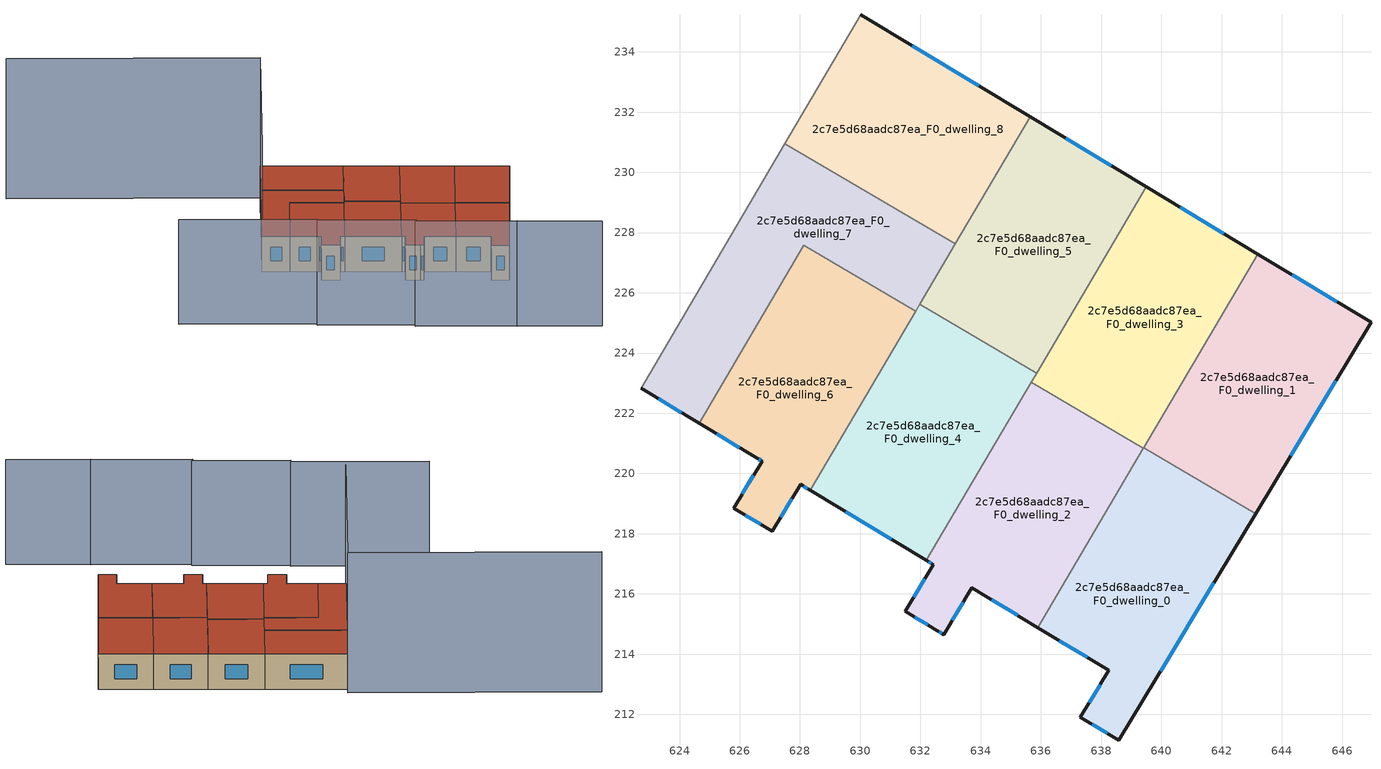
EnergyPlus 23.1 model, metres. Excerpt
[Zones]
2c7e5d68aadc87ea_F0_dwelling_0
 floor ground (EU_floor_Construction): 643.13,218.66 638.59,211.14 637.31,211.91 638.25,213.46 635.9,214.88 639.41,220.85 z0
 wall outside (EU_wall_Construction): 635.9,214.88 638.25,213.46 637.31,211.91 638.59,211.14 643.13,218.66 z0:3
 wall to 2c7e5d68aadc87ea_F0_dwelling_1 (EU_wall_Construction): 643.13,218.66 639.41,220.85 z0:3
 wall to 2c7e5d68aadc87ea_F0_dwelling_2 (EU_wall_Construction): 639.4,220.83 635.9,214.88 z0:3
 wall to 2c7e5d68aadc87ea_F0_dwelling_3 (EU_wall_Construction): 639.41,220.85 639.4,220.83 z0:3
 window (EU_Window_Construction): 637.97,212.99 637.6,212.38 / 636.61,214.45 637.53,213.9 / 639.97,213.43 641.75,216.37 / 637.7,211.67 638.2,211.37 z0.91:2.09
 roof outside (EU_roof_Construction): 638.59,211.14 643.13,218.66 639.41,220.85 635.9,214.88 638.25,213.46 637.31,211.91 z3
2c7e5d68aadc87ea_F0_dwelling_1
 floor ground (EU_floor_Construction): 646.96,225.02 643.13,218.66 639.41,220.85 643.2,227.29 z0
 wall outside (EU_wall_Construction): 643.13,218.66 646.96,225.02 643.2,227.29 z0:3
 wall to 2c7e5d68aadc87ea_F0_dwelling_3 (EU_wall_Construction): 643.2,227.29 639.41,220.85 z0:3
 window (EU_Window_Construction): 644.3,220.6 645.8,223.08 / 645.82,225.71 644.35,226.6 z0.91:2.09
 roof outside (EU_roof_Construction): 643.13,218.66 646.96,225.02 643.2,227.29 639.41,220.85 z3
2c7e5d68aadc87ea_F0_dwelling_2
 floor ground (EU_floor_Construction): 639.4,220.83 635.9,214.88 633.71,216.2 632.77,214.65 632.56,214.78 631.49,215.42 632.43,216.97 632.2,217.11 635.68,223.03 z0
 wall outside (EU_wall_Construction): 632.2,217.11 632.43,216.97 631.49,215.42 632.56,214.78 632.77,214.65 633.71,216.2 635.9,214.88 z0:3
 wall to 2c7e5d68aadc87ea_F0_dwelling_3 (EU_wall_Construction): 639.4,220.83 635.68,223.03 z0:3
 wall to 2c7e5d68aadc87ea_F0_dwelling_4 (EU_wall_Construction): 635.68,223.03 632.2,217.11 z0:3
 window (EU_Window_Construction): 633.06,215.12 633.42,215.73 / 632.62,214.74 632.71,214.69 / 631.82,215.22 632.23,214.97 / 632.14,216.5 631.78,215.89 / 632.27,217.07 632.36,217.02 / 634.38,215.8 635.23,215.29 z0.91:2.09
 roof outside (EU_roof_Construction): 635.9,214.88 639.4,220.83 635.68,223.03 632.2,217.11 632.43,216.97 631.49,215.42 632.56,214.78 632.77,214.65 633.71,216.2 z3
2c7e5d68aadc87ea_F0_dwelling_3
 floor ground (EU_floor_Construction): 643.2,227.29 639.4,220.83 635.68,223.03 639.51,229.52 z0
 wall outside (EU_wall_Construction): 643.2,227.29 639.51,229.52 z0:3
 wall to 2c7e5d68aadc87ea_F0_dwelling_5 (EU_wall_Construction): 639.51,229.52 635.87,223.34 z0:3
 wall to 2c7e5d68aadc87ea_F0_dwelling_4 (EU_wall_Construction): 635.86,223.34 635.68,223.03 z0:3
 window (EU_Window_Construction): 642.08,227.97 640.63,228.84 z0.91:2.09
 roof outside (EU_roof_Construction): 639.4,220.83 643.2,227.29 639.51,229.52 635.68,223.03 z3
2c7e5d68aadc87ea_F0_dwelling_4
 floor ground (EU_floor_Construction): 635.86,223.34 632.2,217.11 628.34,219.44 631.98,225.62 z0
 wall outside (EU_wall_Construction): 628.34,219.44 632.2,217.11 z0:3
 wall to 2c7e5d68aadc87ea_F0_dwelling_5 (EU_wall_Construction): 635.86,223.34 631.98,225.62 z0:3
 wall to 2c7e5d68aadc87ea_F0_dwelling_6 (EU_wall_Construction): 631.85,225.39 628.34,219.44 z0:3
 wall to 2c7e5d68aadc87ea_F0_dwelling_7 (EU_wall_Construction): 631.98,225.62 631.85,225.39 z0:3
 window (EU_Window_Construction): 629.52,218.73 631.03,217.82 z0.91:2.09
 roof outside (EU_roof_Construction): 632.2,217.11 635.86,223.34 631.98,225.62 628.34,219.44 z3
2c7e5d68aadc87ea_F0_dwelling_5
 floor ground (EU_floor_Construction): 639.51,229.52 635.86,223.34 631.98,225.62 635.65,231.84 z0
 wall outside (EU_wall_Construction): 639.51,229.52 635.65,231.84 z0:3
 wall to 2c7e5d68aadc87ea_F0_dwelling_8 (EU_wall_Construction): 635.65,231.84 633.16,227.62 z0:3
 wall to 2c7e5d68aadc87ea_F0_dwelling_7 (EU_wall_Construction): 633.16,227.62 631.98,225.62 z0:3
 window (EU_Window_Construction): 638.33,230.23 636.82,231.14 z0.91:2.09
 roof outside (EU_roof_Construction): 635.86,223.34 639.51,229.52 635.65,231.84 631.98,225.62 z3
2c7e5d68aadc87ea_F0_dwelling_6
 floor ground (EU_floor_Construction): 631.85,225.39 628.34,219.44 628.02,219.64 627.08,218.08 625.8,218.85 626.74,220.41 626.58,220.51 624.65,221.67 628.13,227.58 z0
 wall outside (EU_wall_Construction): 624.65,221.67 626.58,220.51 626.74,220.41 625.8,218.85 627.08,218.08 628.02,219.64 628.34,219.44 z0:3
 wall to 2c7e5d68aadc87ea_F0_dwelling_7 (EU_wall_Construction): 631.85,225.39 628.13,227.58 624.65,221.67 z0:3
 window (EU_Window_Construction): 627.36,218.55 627.73,219.16 / 626.19,218.62 626.69,218.31 / 626.45,219.93 626.09,219.32 / 626.63,220.48 626.69,220.44 / 625.23,221.31 625.99,220.86 / 628.12,219.58 628.24,219.5 z0.91:2.09
 roof outside (EU_roof_Construction): 628.34,219.44 631.85,225.39 628.13,227.58 624.65,221.67 626.58,220.51 626.74,220.41 625.8,218.85 627.08,218.08 628.02,219.64 z3
2c7e5d68aadc87ea_F0_dwelling_7
 floor ground (EU_floor_Construction): 633.16,227.62 631.85,225.39 628.13,227.58 624.65,221.67 622.72,222.83 627.5,230.96 z0
 wall outside (EU_wall_Construction): 622.72,222.83 624.65,221.67 z0:3
 wall adiabatic (EU_wall_Construction): 627.5,230.96 622.72,222.83 z0:3
 wall to 2c7e5d68aadc87ea_F0_dwelling_8 (EU_wall_Construction): 633.16,227.62 627.5,230.96 z0:3
 window (EU_Window_Construction): 623.31,222.48 624.06,222.02 z0.91:2.09
 roof outside (EU_roof_Construction): 631.85,225.39 633.16,227.62 627.5,230.96 622.72,222.83 624.65,221.67 628.13,227.58 z3
2c7e5d68aadc87ea_F0_dwelling_8
 floor ground (EU_floor_Construction): 635.65,231.84 633.16,227.62 627.5,230.96 630.02,235.24 z0
 wall outside (EU_wall_Construction): 635.65,231.84 630.02,235.24 z0:3
 wall adiabatic (EU_wall_Construction): 630.02,235.24 627.5,230.96 z0:3
 window (EU_Window_Construction): 633.94,232.88 631.74,234.2 z0.91:2.09
 roof outside (EU_roof_Construction): 633.16,227.62 635.65,231.84 630.02,235.24 627.5,230.96 z3
shading: 634.27,202.83 640.05,199.43 / 627.37,207.01 634.32,202.92 / 620.81,211.19 627.58,207.21 / 611.49,216.97 620.94,211.41 z0:9; 613.05,246.05 630.38,235.85 / 630.38,235.85 621.25,220.33 z0:12
[Building]
EU S2 Campaign: North Axis=0; Terrain=City; Solar Distribution=FullExterior
[Site:Location]
Montreal-Trudeau.Intl.AP: Latitude=45.4667; Longitude=-73.75; Time Zone=-5; Elevation=36
[SizingPeriod:WeatherFileDays]
AnnualSizingPeriod: Begin Month=1; Begin Day of Month=1; End Month=12; End Day of Month=31; Day of Week for Start Day=Monday; Use Weather File Daylight Saving Period=No; Use Weather File Rain and Snow Indicators=No
[MATERIAL]
EU_InternalMass_Material: Roughness=MediumRough; Thickness=0.1; Conductivity=1; Density=1800; Specific Heat=900; Thermal Absorptance=0.9; Solar Absorptance=0.7; Visible Absorptance=0.7
[MATERIAL:NOMASS] Roughness=MediumRough; Thermal Absorptance=0.9; Solar Absorptance=0.7; Visible Absorptance=0.7
Name | Thermal Resistance
EU_wall_NoMass | 2.85309
EU_roof_NoMass | 5.52444
EU_floor_NoMass | 1.91146
[WINDOWMATERIAL:SIMPLEGLAZINGSYSTEM]
EU_Window_SimpleGlazing: UFactor=2.833; Solar Heat Gain Coefficient=0.7; Visible Transmittance=0.7
[CONSTRUCTION]
EU_wall_Construction: EU_wall_NoMass
EU_roof_Construction: EU_roof_NoMass
EU_floor_Construction: EU_floor_NoMass
EU_Window_Construction: EU_Window_SimpleGlazing
EU_InternalMass_Construction: EU_InternalMass_Material
[ZONE] Type=1; Multiplier=1; Ceiling Height=autocalculate; Floor Area=autocalculate; Part of Total Floor Area=Yes
Name | Volume
2c7e5d68aadc87ea_F0_dwelling_0; 2c7e5d68aadc87ea_F0_dwelling_7 | 97.2729
2c7e5d68aadc87ea_F0_dwelling_1 | 97.2693
2c7e5d68aadc87ea_F0_dwelling_2 | 97.2825
2c7e5d68aadc87ea_F0_dwelling_3 | 97.2788
2c7e5d68aadc87ea_F0_dwelling_4; 2c7e5d68aadc87ea_F0_dwelling_5 | 97.2568
2c7e5d68aadc87ea_F0_dwelling_6 | 97.2854
2c7e5d68aadc87ea_F0_dwelling_8 | 97.27
[INTERNALMASS] Construction=EU_InternalMass_Construction
Name | Zone or ZoneList | Surface Area
2c7e5d68aadc87ea_F0_dwelling_0_EU_InternalMass | 2c7e5d68aadc87ea_F0_dwelling_0 | 32.4244
2c7e5d68aadc87ea_F0_dwelling_1_EU_InternalMass | 2c7e5d68aadc87ea_F0_dwelling_1 | 32.424
2c7e5d68aadc87ea_F0_dwelling_2_EU_InternalMass | 2c7e5d68aadc87ea_F0_dwelling_2 | 32.4276
2c7e5d68aadc87ea_F0_dwelling_3_EU_InternalMass | 2c7e5d68aadc87ea_F0_dwelling_3 | 32.4273
2c7e5d68aadc87ea_F0_dwelling_4_EU_InternalMass | 2c7e5d68aadc87ea_F0_dwelling_4 | 32.4198
2c7e5d68aadc87ea_F0_dwelling_5_EU_InternalMass | 2c7e5d68aadc87ea_F0_dwelling_5 | 32.4188
2c7e5d68aadc87ea_F0_dwelling_6_EU_InternalMass | 2c7e5d68aadc87ea_F0_dwelling_6 | 32.4279
2c7e5d68aadc87ea_F0_dwelling_7_EU_InternalMass | 2c7e5d68aadc87ea_F0_dwelling_7 | 32.4245
2c7e5d68aadc87ea_F0_dwelling_8_EU_InternalMass | 2c7e5d68aadc87ea_F0_dwelling_8 | 32.4228
[OTHEREQUIPMENT] Fuel Type=Electricity; Design Level Calculation Method=Watts/Area; Power per Zone Floor Area=1; Fraction Latent=0; Fraction Radiant=0; Fraction Lost=0; Carbon Dioxide Generation Rate=0; EndUse Subcategory=EU_Step8_InternalGains
Name | Zone or ZoneList or Space or SpaceList | Schedule
EU_Step8_InternalGain_2c7e5d68aadc87ea_F0_dwelling_0_f000 | 2c7e5d68aadc87ea_F0_dwelling_0 | EU_Step8_GainSchedule_2c7e5d68aadc87ea_F0_dwelling_0_f000
EU_Step8_InternalGain_2c7e5d68aadc87ea_F0_dwelling_1_f000 | 2c7e5d68aadc87ea_F0_dwelling_1 | EU_Step8_GainSchedule_2c7e5d68aadc87ea_F0_dwelling_1_f000
EU_Step8_InternalGain_2c7e5d68aadc87ea_F0_dwelling_2_f000 | 2c7e5d68aadc87ea_F0_dwelling_2 | EU_Step8_GainSchedule_2c7e5d68aadc87ea_F0_dwelling_2_f000
EU_Step8_InternalGain_2c7e5d68aadc87ea_F0_dwelling_3_f000 | 2c7e5d68aadc87ea_F0_dwelling_3 | EU_Step8_GainSchedule_2c7e5d68aadc87ea_F0_dwelling_3_f000
EU_Step8_InternalGain_2c7e5d68aadc87ea_F0_dwelling_4_f000 | 2c7e5d68aadc87ea_F0_dwelling_4 | EU_Step8_GainSchedule_2c7e5d68aadc87ea_F0_dwelling_4_f000
EU_Step8_InternalGain_2c7e5d68aadc87ea_F0_dwelling_5_f000 | 2c7e5d68aadc87ea_F0_dwelling_5 | EU_Step8_GainSchedule_2c7e5d68aadc87ea_F0_dwelling_5_f000
EU_Step8_InternalGain_2c7e5d68aadc87ea_F0_dwelling_6_f000 | 2c7e5d68aadc87ea_F0_dwelling_6 | EU_Step8_GainSchedule_2c7e5d68aadc87ea_F0_dwelling_6_f000
EU_Step8_InternalGain_2c7e5d68aadc87ea_F0_dwelling_7_f000 | 2c7e5d68aadc87ea_F0_dwelling_7 | EU_Step8_GainSchedule_2c7e5d68aadc87ea_F0_dwelling_7_f000
EU_Step8_InternalGain_2c7e5d68aadc87ea_F0_dwelling_8_f000 | 2c7e5d68aadc87ea_F0_dwelling_8 | EU_Step8_GainSchedule_2c7e5d68aadc87ea_F0_dwelling_8_f000
[ZONEVENTILATION:DESIGNFLOWRATE] Schedule=EU_AlwaysOn; Design Flow Rate Calculation Method=AirChanges/Hour; Air Changes per Hour=0.624851; Ventilation Type=Natural; Fan Pressure Rise=0; Fan Total Efficiency=1; Constant Term Coefficient=1; Temperature Term Coefficient=0; Velocity Term Coefficient=0; Velocity Squared Term Coefficient=0; Minimum Indoor Temperature=-100; Maximum Indoor Temperature=100; Delta Temperature=-100; Minimum Outdoor Temperature=-100; Maximum Outdoor Temperature=100; Maximum Wind Speed=40
Name | Zone or ZoneList or Space or SpaceList
EU_ConstantAir_2c7e5d68aadc87ea_F0_dwelling_0 | 2c7e5d68aadc87ea_F0_dwelling_0
EU_ConstantAir_2c7e5d68aadc87ea_F0_dwelling_1 | 2c7e5d68aadc87ea_F0_dwelling_1
EU_ConstantAir_2c7e5d68aadc87ea_F0_dwelling_2 | 2c7e5d68aadc87ea_F0_dwelling_2
EU_ConstantAir_2c7e5d68aadc87ea_F0_dwelling_3 | 2c7e5d68aadc87ea_F0_dwelling_3
EU_ConstantAir_2c7e5d68aadc87ea_F0_dwelling_4 | 2c7e5d68aadc87ea_F0_dwelling_4
EU_ConstantAir_2c7e5d68aadc87ea_F0_dwelling_5 | 2c7e5d68aadc87ea_F0_dwelling_5
EU_ConstantAir_2c7e5d68aadc87ea_F0_dwelling_6 | 2c7e5d68aadc87ea_F0_dwelling_6
EU_ConstantAir_2c7e5d68aadc87ea_F0_dwelling_7 | 2c7e5d68aadc87ea_F0_dwelling_7
EU_ConstantAir_2c7e5d68aadc87ea_F0_dwelling_8 | 2c7e5d68aadc87ea_F0_dwelling_8
[HVACTEMPLATE:THERMOSTAT] Constant Heating Setpoint=20; Constant Cooling Setpoint=50
EU_HeatOnly_2c7e5d68aadc87ea_F0_dwelling_0; EU_HeatOnly_2c7e5d68aadc87ea_F0_dwelling_1; EU_HeatOnly_2c7e5d68aadc87ea_F0_dwelling_2; EU_HeatOnly_2c7e5d68aadc87ea_F0_dwelling_3; EU_HeatOnly_2c7e5d68aadc87ea_F0_dwelling_4; EU_HeatOnly_2c7e5d68aadc87ea_F0_dwelling_5; EU_HeatOnly_2c7e5d68aadc87ea_F0_dwelling_6; EU_HeatOnly_2c7e5d68aadc87ea_F0_dwelling_7; EU_HeatOnly_2c7e5d68aadc87ea_F0_dwelling_8
[HVACTEMPLATE:ZONE:IDEALLOADSAIRSYSTEM] System Availability Schedule=EU_AlwaysOn; Maximum Heating Supply Air Temperature=50; Minimum Cooling Supply Air Temperature=13; Maximum Heating Supply Air Humidity Ratio=0.0156; Minimum Cooling Supply Air Humidity Ratio=0.0077; Heating Limit=NoLimit; Cooling Limit=NoLimit; Heating Availability Schedule=EU_AlwaysOn; Cooling Availability Schedule=EU_CoolingOff; Dehumidification Control Type=ConstantSensibleHeatRatio; Cooling Sensible Heat Ratio=0.7; Dehumidification Setpoint=60; Humidification Control Type=None; Humidification Setpoint=30; Outdoor Air Method=None; Outdoor Air Flow Rate per Person=0.00944; Outdoor Air Flow Rate per Zone Floor Area=0; Outdoor Air Flow Rate per Zone=0; Demand Controlled Ventilation Type=None; Outdoor Air Economizer Type=NoEconomizer; Heat Recovery Type=None; Sensible Heat Recovery Effectiveness=0.7; Latent Heat Recovery Effectiveness=0.65
Name | Template Thermostat
2c7e5d68aadc87ea_F0_dwelling_0 | EU_HeatOnly_2c7e5d68aadc87ea_F0_dwelling_0
2c7e5d68aadc87ea_F0_dwelling_1 | EU_HeatOnly_2c7e5d68aadc87ea_F0_dwelling_1
2c7e5d68aadc87ea_F0_dwelling_2 | EU_HeatOnly_2c7e5d68aadc87ea_F0_dwelling_2
2c7e5d68aadc87ea_F0_dwelling_3 | EU_HeatOnly_2c7e5d68aadc87ea_F0_dwelling_3
2c7e5d68aadc87ea_F0_dwelling_4 | EU_HeatOnly_2c7e5d68aadc87ea_F0_dwelling_4
2c7e5d68aadc87ea_F0_dwelling_5 | EU_HeatOnly_2c7e5d68aadc87ea_F0_dwelling_5
2c7e5d68aadc87ea_F0_dwelling_6 | EU_HeatOnly_2c7e5d68aadc87ea_F0_dwelling_6
2c7e5d68aadc87ea_F0_dwelling_7 | EU_HeatOnly_2c7e5d68aadc87ea_F0_dwelling_7
2c7e5d68aadc87ea_F0_dwelling_8 | EU_HeatOnly_2c7e5d68aadc87ea_F0_dwelling_8
[SIZING:ZONE] Zone Cooling Design Supply Air Temperature Input Method=SupplyAirTemperature; Zone Cooling Design Supply Air Temperature=13; Zone Heating Design Supply Air Temperature Input Method=SupplyAirTemperature; Zone Heating Design Supply Air Temperature=50; Zone Cooling Design Supply Air Humidity Ratio=0.008; Zone Heating Design Supply Air Humidity Ratio=0.008; Cooling Design Air Flow Method=DesignDay; Cooling Design Air Flow Rate=0; Cooling Minimum Air Flow per Zone Floor Area=0.000762; Cooling Minimum Air Flow=0; Cooling Minimum Air Flow Fraction=0.2; Heating Design Air Flow Method=DesignDay; Heating Design Air Flow Rate=0; Heating Maximum Air Flow per Zone Floor Area=0.002032; Heating Maximum Air Flow=0.141576; Heating Maximum Air Flow Fraction=0.3; Account for Dedicated Outdoor Air System=No; Dedicated Outdoor Air System Control Strategy=NeutralSupplyAir; Dedicated Outdoor Air Low Setpoint Temperature for Design=autosize; Dedicated Outdoor Air High Setpoint Temperature for Design=autosize; Zone Load Sizing Method=Sensible Load Only No Latent Load; Zone Latent Cooling Design Supply Air Humidity Ratio Input Method=HumidityRatioDifference; Zone Cooling Design Supply Air Humidity Ratio Difference=0.005; Zone Latent Heating Design Supply Air Humidity Ratio Input Method=HumidityRatioDifference; Zone Humidification Design Supply Air Humidity Ratio Difference=0.005
2c7e5d68aadc87ea_F0_dwelling_0; 2c7e5d68aadc87ea_F0_dwelling_1; 2c7e5d68aadc87ea_F0_dwelling_2; 2c7e5d68aadc87ea_F0_dwelling_3; 2c7e5d68aadc87ea_F0_dwelling_4; 2c7e5d68aadc87ea_F0_dwelling_5; 2c7e5d68aadc87ea_F0_dwelling_6; 2c7e5d68aadc87ea_F0_dwelling_7; 2c7e5d68aadc87ea_F0_dwelling_8
[SCHEDULE:CONSTANT]
Name | Hourly Value
EU_AlwaysOn | 1
EU_CoolingOff | 0
[SCHEDULE:FILE] Column Number=1; Rows to Skip at Top=0; Number of Hours of Data=8760; Column Separator=Comma; Interpolate to Timestep=No; Minutes per Item=60; Adjust Schedule for Daylight Savings=Yes
Name | File
EU_Step8_GainSchedule_2c7e5d68aadc87ea_F0_dwelling_0_f000 | ../../schedules/2c7e5d68aadc87ea/2c7e5d68aadc87ea_F0_dwelling_0_f000_gain.csv
EU_Step8_GainSchedule_2c7e5d68aadc87ea_F0_dwelling_1_f000 | ../../schedules/2c7e5d68aadc87ea/2c7e5d68aadc87ea_F0_dwelling_1_f000_gain.csv
EU_Step8_GainSchedule_2c7e5d68aadc87ea_F0_dwelling_2_f000 | ../../schedules/2c7e5d68aadc87ea/2c7e5d68aadc87ea_F0_dwelling_2_f000_gain.csv
EU_Step8_GainSchedule_2c7e5d68aadc87ea_F0_dwelling_3_f000 | ../../schedules/2c7e5d68aadc87ea/2c7e5d68aadc87ea_F0_dwelling_3_f000_gain.csv
EU_Step8_GainSchedule_2c7e5d68aadc87ea_F0_dwelling_4_f000 | ../../schedules/2c7e5d68aadc87ea/2c7e5d68aadc87ea_F0_dwelling_4_f000_gain.csv
EU_Step8_GainSchedule_2c7e5d68aadc87ea_F0_dwelling_5_f000 | ../../schedules/2c7e5d68aadc87ea/2c7e5d68aadc87ea_F0_dwelling_5_f000_gain.csv
EU_Step8_GainSchedule_2c7e5d68aadc87ea_F0_dwelling_6_f000 | ../../schedules/2c7e5d68aadc87ea/2c7e5d68aadc87ea_F0_dwelling_6_f000_gain.csv
EU_Step8_GainSchedule_2c7e5d68aadc87ea_F0_dwelling_7_f000 | ../../schedules/2c7e5d68aadc87ea/2c7e5d68aadc87ea_F0_dwelling_7_f000_gain.csv
EU_Step8_GainSchedule_2c7e5d68aadc87ea_F0_dwelling_8_f000 | ../../schedules/2c7e5d68aadc87ea/2c7e5d68aadc87ea_F0_dwelling_8_f000_gain.csv
